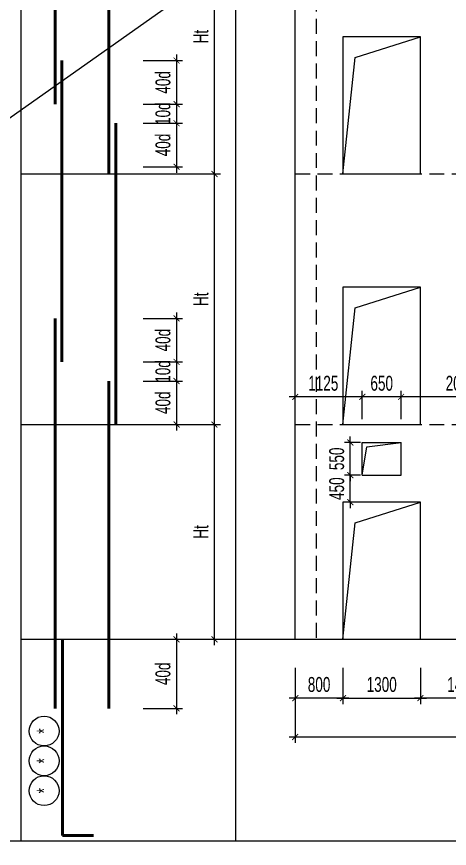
# Model space of a CAD drawing. Header units: millimetres. Extents: x -17374 to 181693, y -29783 to 15580.
# Drawn here: x 128867 to 130681, y 7380 to 10865 of the extents above; entities that cross this region are included whole.
import ezdxf
from ezdxf.enums import TextEntityAlignment as Align

# ---------------------------------------------------------------- set-up
doc = ezdxf.new("R2010")
doc.units = ezdxf.units.MM
doc.header["$LTSCALE"] = 250
doc.header["$MEASUREMENT"] = 0
doc.linetypes.add('HIDDEN', pattern=[0.375, 0.25, -0.125])
for name, color, linetype, lineweight in [('CDC.02.DIM', 1, 'Continuous', 18), ('CDC.03.BORDER', 3, 'Continuous', 25), ('CDC.04.HIDDEN', 8, 'HIDDEN', 15), ('CDC.05.STEEL', 4, 'Continuous', 50), ('CDC.11.NOTE', 8, 'Continuous', 18), ('CDC.14.STEELNUM', 9, 'Continuous', 18)]:
    doc.layers.add(name, color=color, linetype=linetype, lineweight=lineweight)
doc.layers.add('KCS_Plotter', color=11, linetype='Continuous', plot=False)
doc.styles.add('ARIAL', font='arial.ttf', dxfattribs={"width": 0.65})
doc.styles.add('KC_SMTEXT', font='arial.ttf', dxfattribs={"width": 0.7})
doc.dimstyles.new('dim25x4', dxfattribs={"dimscale": 25, "dimtxt": 2.5, "dimasz": 1, "dimexe": 1, "dimexo": 0, "dimgap": 1, "dimtad": 1, "dimdec": 0, "dimlfac": 4, "dimdsep": 46, "dimtxsty": 'ARIAL', "dimblk": 'ARCHTICK', "dimcen": 1, "dimdle": 1, "dimclrd": 1, "dimclre": 1, "dimclrt": 2, "dimadec": 0, "dimazin": 0, "dimtfac": 0.00072, "dimtdec": 0, "dimtix": 1, "dimtmove": 2, "dimatfit": 3, "dimldrblk": 'ARCHTICK', "dimfxl": 1, "dimtolj": 1, "dimarcsym": 0})

# ---------------------------------------------------------------- blocks, each defined once
blk = doc.blocks.new('_ArchTick')
at = {"color": 0, "linetype": 'ByBlock', "const_width": 0.15}
blk.add_lwpolyline([(-0.5, -0.5), (0.5, 0.5)], dxfattribs=at)
blk = doc.blocks.new('*D315')
at = {"layer": 'CDC.02.DIM', "color": 1, "lineweight": -2, "transparency": 16777216}
for p, q in [((129696.2, 8230.8), (129696.2, 9180.8)), ((129397.1, 9155.8), (129721.2, 9155.8)), ((129397.1, 8255.8), (129721.2, 8255.8))]:
    blk.add_line(p, q, dxfattribs=at)
at = {"layer": 'Defpoints', "color": 0, "transparency": 16777216}
for p in [(129397.1, 9155.8), (129696.2, 9155.8), (129397.1, 8255.8)]:
    blk.add_point(p, dxfattribs=at)
at = {"layer": 'CDC.02.DIM', "color": 1, "lineweight": -2, "transparency": 16777216, "xscale": 25, "yscale": 25, "zscale": 25}
for p, rotation in [((129696.2, 9155.8), 90), ((129696.2, 8255.8), 270)]:
    blk.add_blockref('_ArchTick', p, dxfattribs=dict(at, rotation=rotation))
at = {"layer": 'CDC.02.DIM', "color": 2, "transparency": 16777216, "insert": (129639.6, 8705.8), "char_height": 62.5, "attachment_point": 5, "rotation": 90, "style": 'ARIAL'}
blk.add_mtext('\\A1;Ht', dxfattribs=at)
blk = doc.blocks.new('*D318')
at = {"layer": 'CDC.02.DIM', "color": 1, "lineweight": -2, "transparency": 16777216}
for p, q in [((129537.3, 9625.6), (129537.3, 9393.2)), ((129397.1, 9600.6), (129562.3, 9600.6)), ((129397.1, 9418.2), (129562.3, 9418.2))]:
    blk.add_line(p, q, dxfattribs=at)
at = {"layer": 'Defpoints', "color": 0, "transparency": 16777216}
for p in [(129397.1, 9600.6), (129397.1, 9418.2), (129537.3, 9418.2)]:
    blk.add_point(p, dxfattribs=at)
at = {"layer": 'CDC.02.DIM', "color": 1, "lineweight": -2, "transparency": 16777216, "xscale": 25, "yscale": 25, "zscale": 25}
for p, rotation in [((129537.3, 9600.6), 90), ((129537.3, 9418.2), 270)]:
    blk.add_blockref('_ArchTick', p, dxfattribs=dict(at, rotation=rotation))
at = {"layer": 'CDC.02.DIM', "color": 2, "transparency": 16777216, "insert": (129480.4, 9509.4), "char_height": 62.5, "attachment_point": 5, "rotation": 90, "style": 'ARIAL'}
blk.add_mtext('\\A1;40d', dxfattribs=at)
blk = doc.blocks.new('*D319')
at = {"layer": 'CDC.02.DIM', "color": 1, "lineweight": -2, "transparency": 16777216}
for p, q in [((129537.3, 9363.2), (129537.3, 9130.8)), ((129397.1, 9338.2), (129562.3, 9338.2)), ((129397.1, 9155.8), (129562.3, 9155.8))]:
    blk.add_line(p, q, dxfattribs=at)
at = {"layer": 'Defpoints', "color": 0, "transparency": 16777216}
for p in [(129397.1, 9338.2), (129397.1, 9155.8), (129537.3, 9155.8)]:
    blk.add_point(p, dxfattribs=at)
at = {"layer": 'CDC.02.DIM', "color": 1, "lineweight": -2, "transparency": 16777216, "xscale": 25, "yscale": 25, "zscale": 25}
for p, rotation in [((129537.3, 9338.2), 90), ((129537.3, 9155.8), 270)]:
    blk.add_blockref('_ArchTick', p, dxfattribs=dict(at, rotation=rotation))
at = {"layer": 'CDC.02.DIM', "color": 2, "transparency": 16777216, "insert": (129480.4, 9247), "char_height": 62.5, "attachment_point": 5, "rotation": 90, "style": 'ARIAL'}
blk.add_mtext('\\A1;40d', dxfattribs=at)
blk = doc.blocks.new('*D320')
at = {"layer": 'CDC.02.DIM', "color": 1, "lineweight": -2, "transparency": 16777216}
for p, q in [((129397.1, 9418.2), (129562.3, 9418.2)), ((129537.3, 9443.2), (129537.3, 9313.2)), ((129397.1, 9338.2), (129562.3, 9338.2))]:
    blk.add_line(p, q, dxfattribs=at)
at = {"layer": 'Defpoints', "color": 0, "transparency": 16777216}
for p in [(129397.1, 9418.2), (129397.1, 9338.2), (129537.3, 9338.2)]:
    blk.add_point(p, dxfattribs=at)
at = {"layer": 'CDC.02.DIM', "color": 1, "lineweight": -2, "transparency": 16777216, "xscale": 25, "yscale": 25, "zscale": 25}
for p, rotation in [((129537.3, 9418.2), 90), ((129537.3, 9338.2), 270)]:
    blk.add_blockref('_ArchTick', p, dxfattribs=dict(at, rotation=rotation))
at = {"layer": 'CDC.02.DIM', "color": 2, "transparency": 16777216, "insert": (129480.2, 9378.2), "char_height": 62.5, "attachment_point": 5, "rotation": 90, "style": 'ARIAL'}
blk.add_mtext('\\A1;10d', dxfattribs=at)
blk = doc.blocks.new('*D321')
at = {"layer": 'CDC.02.DIM', "color": 1, "lineweight": -2, "transparency": 16777216}
for p, q in [((129696.2, 9130.8), (129696.2, 10230.8)), ((129397.1, 10205.8), (129721.2, 10205.8)), ((129397.1, 9155.8), (129721.2, 9155.8))]:
    blk.add_line(p, q, dxfattribs=at)
at = {"layer": 'Defpoints', "color": 0, "transparency": 16777216}
for p in [(129397.1, 10205.8), (129696.2, 10205.8), (129397.1, 9155.8)]:
    blk.add_point(p, dxfattribs=at)
at = {"layer": 'CDC.02.DIM', "color": 1, "lineweight": -2, "transparency": 16777216, "xscale": 25, "yscale": 25, "zscale": 25}
for p, rotation in [((129696.2, 10205.8), 90), ((129696.2, 9155.8), 270)]:
    blk.add_blockref('_ArchTick', p, dxfattribs=dict(at, rotation=rotation))
at = {"layer": 'CDC.02.DIM', "color": 2, "transparency": 16777216, "insert": (129639.6, 9680.8), "char_height": 62.5, "attachment_point": 5, "rotation": 90, "style": 'ARIAL'}
blk.add_mtext('\\A1;Ht', dxfattribs=at)
blk = doc.blocks.new('*D324')
at = {"layer": 'CDC.02.DIM', "color": 1, "lineweight": -2, "transparency": 16777216}
for p, q in [((129537.3, 10705.7), (129537.3, 10473.3)), ((129397.1, 10680.7), (129562.3, 10680.7)), ((129397.1, 10498.3), (129562.3, 10498.3))]:
    blk.add_line(p, q, dxfattribs=at)
at = {"layer": 'Defpoints', "color": 0, "transparency": 16777216}
for p in [(129397.1, 10680.7), (129397.1, 10498.3), (129537.3, 10498.3)]:
    blk.add_point(p, dxfattribs=at)
at = {"layer": 'CDC.02.DIM', "color": 1, "lineweight": -2, "transparency": 16777216, "xscale": 25, "yscale": 25, "zscale": 25}
for p, rotation in [((129537.3, 10680.7), 90), ((129537.3, 10498.3), 270)]:
    blk.add_blockref('_ArchTick', p, dxfattribs=dict(at, rotation=rotation))
at = {"layer": 'CDC.02.DIM', "color": 2, "transparency": 16777216, "insert": (129480.4, 10589.5), "char_height": 62.5, "attachment_point": 5, "rotation": 90, "style": 'ARIAL'}
blk.add_mtext('\\A1;40d', dxfattribs=at)
blk = doc.blocks.new('*D325')
at = {"layer": 'CDC.02.DIM', "color": 1, "lineweight": -2, "transparency": 16777216}
for p, q in [((129537.3, 10443.3), (129537.3, 10210.9)), ((129397.1, 10418.3), (129562.3, 10418.3)), ((129397.1, 10235.9), (129562.3, 10235.9))]:
    blk.add_line(p, q, dxfattribs=at)
at = {"layer": 'Defpoints', "color": 0, "transparency": 16777216}
for p in [(129397.1, 10418.3), (129397.1, 10235.9), (129537.3, 10235.9)]:
    blk.add_point(p, dxfattribs=at)
at = {"layer": 'CDC.02.DIM', "color": 1, "lineweight": -2, "transparency": 16777216, "xscale": 25, "yscale": 25, "zscale": 25}
for p, rotation in [((129537.3, 10418.3), 90), ((129537.3, 10235.9), 270)]:
    blk.add_blockref('_ArchTick', p, dxfattribs=dict(at, rotation=rotation))
at = {"layer": 'CDC.02.DIM', "color": 2, "transparency": 16777216, "insert": (129480.4, 10327.1), "char_height": 62.5, "attachment_point": 5, "rotation": 90, "style": 'ARIAL'}
blk.add_mtext('\\A1;40d', dxfattribs=at)
blk = doc.blocks.new('*D326')
at = {"layer": 'CDC.02.DIM', "color": 1, "lineweight": -2, "transparency": 16777216}
for p, q in [((129397.1, 10498.3), (129562.3, 10498.3)), ((129537.3, 10523.3), (129537.3, 10393.3)), ((129397.1, 10418.3), (129562.3, 10418.3))]:
    blk.add_line(p, q, dxfattribs=at)
at = {"layer": 'Defpoints', "color": 0, "transparency": 16777216}
for p in [(129397.1, 10498.3), (129397.1, 10418.3), (129537.3, 10418.3)]:
    blk.add_point(p, dxfattribs=at)
at = {"layer": 'CDC.02.DIM', "color": 1, "lineweight": -2, "transparency": 16777216, "xscale": 25, "yscale": 25, "zscale": 25}
for p, rotation in [((129537.3, 10498.3), 90), ((129537.3, 10418.3), 270)]:
    blk.add_blockref('_ArchTick', p, dxfattribs=dict(at, rotation=rotation))
at = {"layer": 'CDC.02.DIM', "color": 2, "transparency": 16777216, "insert": (129480.2, 10458.3), "char_height": 62.5, "attachment_point": 5, "rotation": 90, "style": 'ARIAL'}
blk.add_mtext('\\A1;10d', dxfattribs=at)
blk = doc.blocks.new('*D327')
at = {"layer": 'CDC.02.DIM', "color": 1, "lineweight": -2, "transparency": 16777216}
for p, q in [((129696.2, 10180.8), (129696.2, 11380.8)), ((129397.1, 11355.8), (129721.2, 11355.8)), ((129397.1, 10205.8), (129721.2, 10205.8))]:
    blk.add_line(p, q, dxfattribs=at)
at = {"layer": 'Defpoints', "color": 0, "transparency": 16777216}
for p in [(129397.1, 11355.8), (129696.2, 11355.8), (129397.1, 10205.8)]:
    blk.add_point(p, dxfattribs=at)
at = {"layer": 'CDC.02.DIM', "color": 1, "lineweight": -2, "transparency": 16777216, "xscale": 25, "yscale": 25, "zscale": 25}
for p, rotation in [((129696.2, 11355.8), 90), ((129696.2, 10205.8), 270)]:
    blk.add_blockref('_ArchTick', p, dxfattribs=dict(at, rotation=rotation))
at = {"layer": 'CDC.02.DIM', "color": 2, "transparency": 16777216, "insert": (129639.6, 10780.8), "char_height": 62.5, "attachment_point": 5, "rotation": 90, "style": 'ARIAL'}
blk.add_mtext('\\A1;Ht', dxfattribs=at)
blk = doc.blocks.new('*D304')
at = {"layer": 'CDC.02.DIM', "color": 1, "lineweight": -2, "transparency": 16777216}
for p, q in [((130559.6, 8136.9), (130559.6, 7984.3)), ((130909.6, 8136.9), (130909.6, 7984.3)), ((130934.6, 8009.3), (130534.6, 8009.3))]:
    blk.add_line(p, q, dxfattribs=at)
at = {"layer": 'Defpoints', "color": 0, "transparency": 16777216}
for p in [(130559.6, 8136.9), (130909.6, 8136.9), (130559.6, 8009.3)]:
    blk.add_point(p, dxfattribs=at)
at = {"layer": 'CDC.02.DIM', "color": 1, "lineweight": -2, "transparency": 16777216, "xscale": 25, "yscale": 25, "zscale": 25, "rotation": 180}
blk.add_blockref('_ArchTick', (130559.6, 8009.3), dxfattribs=at)
at = {"layer": 'CDC.02.DIM', "color": 1, "lineweight": -2, "transparency": 16777216, "xscale": 25, "yscale": 25, "zscale": 25}
blk.add_blockref('_ArchTick', (130909.6, 8009.3), dxfattribs=at)
at = {"layer": 'CDC.02.DIM', "color": 2, "transparency": 16777216, "insert": (130734.6, 8066.2), "char_height": 62.5, "attachment_point": 5, "style": 'ARIAL'}
blk.add_mtext('\\A1;1400', dxfattribs=at)
blk = doc.blocks.new('*D305')
at = {"layer": 'CDC.02.DIM', "color": 1, "lineweight": -2, "transparency": 16777216}
for p, q in [((130034.6, 8136.9), (130034.6, 7984.3)), ((130234.6, 8136.9), (130234.6, 7984.3)), ((130259.6, 8009.3), (130009.6, 8009.3))]:
    blk.add_line(p, q, dxfattribs=at)
at = {"layer": 'Defpoints', "color": 0, "transparency": 16777216}
for p in [(130034.6, 8136.9), (130234.6, 8136.9), (130034.6, 8009.3)]:
    blk.add_point(p, dxfattribs=at)
at = {"layer": 'CDC.02.DIM', "color": 1, "lineweight": -2, "transparency": 16777216, "xscale": 25, "yscale": 25, "zscale": 25, "rotation": 180}
blk.add_blockref('_ArchTick', (130034.6, 8009.3), dxfattribs=at)
at = {"layer": 'CDC.02.DIM', "color": 1, "lineweight": -2, "transparency": 16777216, "xscale": 25, "yscale": 25, "zscale": 25}
blk.add_blockref('_ArchTick', (130234.6, 8009.3), dxfattribs=at)
at = {"layer": 'CDC.02.DIM', "color": 2, "transparency": 16777216, "insert": (130134.6, 8066.2), "char_height": 62.5, "attachment_point": 5, "style": 'ARIAL'}
blk.add_mtext('\\A1;800', dxfattribs=at)
blk = doc.blocks.new('*D306')
at = {"layer": 'CDC.02.DIM', "color": 1, "lineweight": -2, "transparency": 16777216}
for p, q in [((130234.6, 8136.9), (130234.6, 7984.3)), ((130559.6, 8136.9), (130559.6, 7984.3)), ((130209.6, 8009.3), (130584.6, 8009.3))]:
    blk.add_line(p, q, dxfattribs=at)
at = {"layer": 'Defpoints', "color": 0, "transparency": 16777216}
for p in [(130234.6, 8136.9), (130559.6, 8136.9), (130559.6, 8009.3)]:
    blk.add_point(p, dxfattribs=at)
at = {"layer": 'CDC.02.DIM', "color": 1, "lineweight": -2, "transparency": 16777216, "xscale": 25, "yscale": 25, "zscale": 25, "rotation": 180}
blk.add_blockref('_ArchTick', (130234.6, 8009.3), dxfattribs=at)
at = {"layer": 'CDC.02.DIM', "color": 1, "lineweight": -2, "transparency": 16777216, "xscale": 25, "yscale": 25, "zscale": 25}
blk.add_blockref('_ArchTick', (130559.6, 8009.3), dxfattribs=at)
at = {"layer": 'CDC.02.DIM', "color": 2, "transparency": 16777216, "insert": (130397.1, 8066.2), "char_height": 62.5, "attachment_point": 5, "style": 'ARIAL'}
blk.add_mtext('\\A1;1300', dxfattribs=at)
blk = doc.blocks.new('*D307')
at = {"layer": 'CDC.02.DIM', "color": 1, "lineweight": -2, "transparency": 16777216}
for p, q in [((130034.6, 8136.9), (130034.6, 7821.8)), ((132399.6, 8136.9), (132399.6, 7821.8)), ((130009.6, 7846.8), (132424.6, 7846.8))]:
    blk.add_line(p, q, dxfattribs=at)
at = {"layer": 'Defpoints', "color": 0, "transparency": 16777216}
for p in [(130034.6, 8136.9), (132399.6, 8136.9), (132399.6, 7846.8)]:
    blk.add_point(p, dxfattribs=at)
at = {"layer": 'CDC.02.DIM', "color": 1, "lineweight": -2, "transparency": 16777216, "xscale": 25, "yscale": 25, "zscale": 25, "rotation": 180}
blk.add_blockref('_ArchTick', (130034.6, 7846.8), dxfattribs=at)
at = {"layer": 'CDC.02.DIM', "color": 1, "lineweight": -2, "transparency": 16777216, "xscale": 25, "yscale": 25, "zscale": 25}
blk.add_blockref('_ArchTick', (132399.6, 7846.8), dxfattribs=at)
at = {"layer": 'CDC.02.DIM', "color": 2, "transparency": 16777216, "insert": (131217.1, 7903.7), "char_height": 62.5, "attachment_point": 5, "style": 'ARIAL'}
blk.add_mtext('\\A1;9460', dxfattribs=at)
blk = doc.blocks.new('*D343')
at = {"layer": 'CDC.02.DIM', "color": 1, "lineweight": -2, "transparency": 16777216}
for p, q in [((131003.3, 9271.5), (130453.3, 9271.5)), ((130478.3, 9178.1), (130478.3, 9296.5)), ((130978.3, 9178.1), (130978.3, 9296.5))]:
    blk.add_line(p, q, dxfattribs=at)
at = {"layer": 'Defpoints', "color": 0, "transparency": 16777216}
for p in [(130478.3, 9271.5), (130478.3, 9178.1), (130978.3, 9178.1)]:
    blk.add_point(p, dxfattribs=at)
at = {"layer": 'CDC.02.DIM', "color": 1, "lineweight": -2, "transparency": 16777216, "xscale": 25, "yscale": 25, "zscale": 25, "rotation": 180}
blk.add_blockref('_ArchTick', (130478.3, 9271.5), dxfattribs=at)
at = {"layer": 'CDC.02.DIM', "color": 1, "lineweight": -2, "transparency": 16777216, "xscale": 25, "yscale": 25, "zscale": 25}
blk.add_blockref('_ArchTick', (130978.3, 9271.5), dxfattribs=at)
at = {"layer": 'CDC.02.DIM', "color": 2, "transparency": 16777216, "insert": (130728.3, 9328.4), "char_height": 62.5, "attachment_point": 5, "style": 'ARIAL'}
blk.add_mtext('\\A1;2000', dxfattribs=at)
blk = doc.blocks.new('*D344')
at = {"layer": 'CDC.02.DIM', "color": 1, "lineweight": -2, "transparency": 16777216}
for p, q in [((130503.3, 9271.5), (130290.8, 9271.5)), ((130315.8, 9178.1), (130315.8, 9296.5)), ((130478.3, 9178.1), (130478.3, 9296.5))]:
    blk.add_line(p, q, dxfattribs=at)
at = {"layer": 'Defpoints', "color": 0, "transparency": 16777216}
for p in [(130315.8, 9271.5), (130315.8, 9178.1), (130478.3, 9178.1)]:
    blk.add_point(p, dxfattribs=at)
at = {"layer": 'CDC.02.DIM', "color": 1, "lineweight": -2, "transparency": 16777216, "xscale": 25, "yscale": 25, "zscale": 25, "rotation": 180}
blk.add_blockref('_ArchTick', (130315.8, 9271.5), dxfattribs=at)
at = {"layer": 'CDC.02.DIM', "color": 1, "lineweight": -2, "transparency": 16777216, "xscale": 25, "yscale": 25, "zscale": 25}
blk.add_blockref('_ArchTick', (130478.3, 9271.5), dxfattribs=at)
at = {"layer": 'CDC.02.DIM', "color": 2, "transparency": 16777216, "insert": (130397.1, 9328.4), "char_height": 62.5, "attachment_point": 5, "style": 'ARIAL'}
blk.add_mtext('\\A1;650', dxfattribs=at)
blk = doc.blocks.new('*D345')
at = {"layer": 'CDC.02.DIM', "color": 1, "lineweight": -2, "transparency": 16777216}
for p, q in [((130340.8, 9271.5), (130009.6, 9271.5)), ((130034.6, 9178.1), (130034.6, 9296.5)), ((130315.8, 9178.1), (130315.8, 9296.5))]:
    blk.add_line(p, q, dxfattribs=at)
at = {"layer": 'Defpoints', "color": 0, "transparency": 16777216}
for p in [(130034.6, 9271.5), (130034.6, 9178.1), (130315.8, 9178.1)]:
    blk.add_point(p, dxfattribs=at)
at = {"layer": 'CDC.02.DIM', "color": 1, "lineweight": -2, "transparency": 16777216, "xscale": 25, "yscale": 25, "zscale": 25, "rotation": 180}
blk.add_blockref('_ArchTick', (130034.6, 9271.5), dxfattribs=at)
at = {"layer": 'CDC.02.DIM', "color": 1, "lineweight": -2, "transparency": 16777216, "xscale": 25, "yscale": 25, "zscale": 25}
blk.add_blockref('_ArchTick', (130315.8, 9271.5), dxfattribs=at)
at = {"layer": 'CDC.02.DIM', "color": 2, "transparency": 16777216, "insert": (130152.2, 9328.4), "char_height": 62.5, "attachment_point": 5, "style": 'ARIAL'}
blk.add_mtext('\\A1;1125', dxfattribs=at)
blk = doc.blocks.new('*D346')
at = {"layer": 'CDC.02.DIM', "color": 1, "lineweight": -2, "transparency": 16777216}
for p, q in [((130265.5, 8943.3), (130265.5, 8968.3)), ((130307.8, 8943.3), (130240.5, 8943.3)), ((130265.5, 8830.8), (130265.5, 8943.3)), ((130307.8, 8830.8), (130240.5, 8830.8)), ((130265.5, 8830.8), (130265.5, 8805.8))]:
    blk.add_line(p, q, dxfattribs=at)
at = {"layer": 'Defpoints', "color": 0, "transparency": 16777216}
for p in [(130265.5, 8943.3), (130307.8, 8943.3), (130307.8, 8830.8)]:
    blk.add_point(p, dxfattribs=at)
at = {"layer": 'CDC.02.DIM', "color": 1, "lineweight": -2, "transparency": 16777216, "xscale": 25, "yscale": 25, "zscale": 25}
for p, rotation in [((130265.5, 8943.3), 270), ((130265.5, 8830.8), 90)]:
    blk.add_blockref('_ArchTick', p, dxfattribs=dict(at, rotation=rotation))
at = {"layer": 'CDC.02.DIM', "color": 2, "transparency": 16777216, "insert": (130208.6, 8887.1), "char_height": 62.5, "attachment_point": 5, "rotation": 90, "style": 'ARIAL'}
blk.add_mtext('\\A1;450', dxfattribs=at)
blk = doc.blocks.new('*D347')
at = {"layer": 'CDC.02.DIM', "color": 1, "lineweight": -2, "transparency": 16777216}
for p, q in [((130265.5, 9080.8), (130265.5, 9105.8)), ((130307.8, 9080.8), (130240.5, 9080.8)), ((130265.5, 8943.3), (130265.5, 9080.8)), ((130307.8, 8943.3), (130240.5, 8943.3)), ((130265.5, 8943.3), (130265.5, 8918.3))]:
    blk.add_line(p, q, dxfattribs=at)
at = {"layer": 'Defpoints', "color": 0, "transparency": 16777216}
for p in [(130265.5, 9080.8), (130307.8, 9080.8), (130307.8, 8943.3)]:
    blk.add_point(p, dxfattribs=at)
at = {"layer": 'CDC.02.DIM', "color": 1, "lineweight": -2, "transparency": 16777216, "xscale": 25, "yscale": 25, "zscale": 25}
for p, rotation in [((130265.5, 9080.8), 270), ((130265.5, 8943.3), 90)]:
    blk.add_blockref('_ArchTick', p, dxfattribs=dict(at, rotation=rotation))
at = {"layer": 'CDC.02.DIM', "color": 2, "transparency": 16777216, "insert": (130208.6, 9012.1), "char_height": 62.5, "attachment_point": 5, "rotation": 90, "style": 'ARIAL'}
blk.add_mtext('\\A1;550', dxfattribs=at)
blk = doc.blocks.new('*D255')
at = {"layer": 'CDC.02.DIM', "color": 1, "lineweight": -2, "transparency": 16777216}
for p, q in [((129537.3, 8280.8), (129537.3, 7941.6)), ((129397.1, 8255.8), (129562.3, 8255.8)), ((129397.1, 7966.6), (129562.3, 7966.6))]:
    blk.add_line(p, q, dxfattribs=at)
at = {"layer": 'Defpoints', "color": 0, "transparency": 16777216}
for p in [(129397.1, 8255.8), (129397.1, 7966.6), (129537.3, 7966.6)]:
    blk.add_point(p, dxfattribs=at)
at = {"layer": 'CDC.02.DIM', "color": 1, "lineweight": -2, "transparency": 16777216, "xscale": 25, "yscale": 25, "zscale": 25}
for p, rotation in [((129537.3, 8255.8), 90), ((129537.3, 7966.6), 270)]:
    blk.add_blockref('_ArchTick', p, dxfattribs=dict(at, rotation=rotation))
at = {"layer": 'CDC.02.DIM', "color": 2, "transparency": 16777216, "insert": (129480.4, 8111.2), "char_height": 62.5, "attachment_point": 5, "rotation": 90, "style": 'ARIAL'}
blk.add_mtext('\\A1;40d', dxfattribs=at)

msp = doc.modelspace()

# ---------------------------------------------------------------- linework, layer by layer
at = {"layer": 'CDC.03.BORDER'}
for p, q in [((128884.47, 14604.85), (128884.47, 7411.95)), ((128884.47, 14604.85), (128884.47, 7411.95)), ((128884.47, 14604.85), (128884.47, 8701.3)), ((128884.47, 14604.85), (128884.47, 8701.3)), ((129784.57, 14604.85), (129784.57, 7411.95)), ((130315.82, 8943.3), (130315.82, 9080.8)), ((130478.32, 8943.3), (130478.32, 9080.8)), ((128884.47, 8255.8), (132649.57, 8255.8)), ((127826.3, 7411.95), (132649.57, 7411.95))]:
    msp.add_line(p, q, dxfattribs=at)
for points in [[(130034.57, 8255.8), (130034.57, 13480.8), (132399.57, 13480.8)], [(130315.82, 9080.8), (130478.32, 9080.8)], [(130315.82, 8943.3), (130478.32, 8943.3)]]:
    msp.add_lwpolyline(points, dxfattribs=at)
for points in [[(130234.57, 10205.8), (130559.57, 10205.8), (130559.57, 10780.8), (130234.57, 10780.8)], [(130234.57, 9155.8), (130559.57, 9155.8), (130559.57, 9730.8), (130234.57, 9730.8)], [(130234.57, 8255.8), (130559.57, 8255.8), (130559.57, 8830.8), (130234.57, 8830.8)]]:
    msp.add_lwpolyline(points, close=True, dxfattribs=at)
at = {"layer": 'CDC.04.HIDDEN'}
msp.add_line((130122.07, 13480.8), (130122.07, 8255.8), dxfattribs=at)
at = {"layer": 'CDC.04.HIDDEN', "ltscale": 10}
for p, q in [((128884.47, 10205.8), (129784.57, 10205.8)), ((128884.47, 9155.8), (129784.57, 9155.8))]:
    msp.add_line(p, q, dxfattribs=at)
at = {"layer": 'CDC.04.HIDDEN'}
for points in [[(130034.57, 10205.8), (132399.57, 10205.8)], [(130034.57, 9155.8), (132399.57, 9155.8)]]:
    msp.add_lwpolyline(points, dxfattribs=at)
at = {"layer": 'CDC.05.STEEL'}
for p, q in [((129028.76, 10498.3), (129028.76, 11355.8)), ((129253.84, 10205.8), (129253.84, 11355.8)), ((129056.97, 10205.8), (129056.97, 10680.7)), ((129056.97, 9418.2), (129056.97, 10448.4)), ((129282.06, 9155.8), (129282.06, 10418.3)), ((129028.76, 9155.8), (129028.76, 9600.6)), ((129028.76, 7966.59), (129028.76, 9368.3)), ((129253.84, 7966.59), (129253.84, 9338.2))]:
    msp.add_line(p, q, dxfattribs=at)
at = {"layer": 'CDC.05.STEEL', "color": 4}
for p, q in [((129058.4, 8255.8), (129058.4, 7433.67)), ((129058.4, 7433.67), (129188.4, 7433.67))]:
    msp.add_line(p, q, dxfattribs=at)
at = {"layer": 'CDC.11.NOTE', "color": 1}
for points in [[(130234.57, 10205.8), (130285.98, 10694.21), (130559.57, 10780.8)], [(130234.57, 9155.8), (130285.98, 9644.21), (130559.57, 9730.8)], [(130315.82, 8943.3), (130335.32, 9061.82), (130478.32, 9080.8)], [(130234.57, 8255.8), (130285.98, 8744.21), (130559.57, 8830.8)]]:
    msp.add_lwpolyline(points, dxfattribs=at)
at = {"layer": 'CDC.14.STEELNUM'}
for centre in [(128982.03, 7871.53), (128982.03, 7746.53), (128982.03, 7621.53)]:
    msp.add_circle(centre, 62.5, dxfattribs=at)
at = {"layer": 'KCS_Plotter'}
msp.add_line((114054.41, 0), (136113.15, 15580.13), dxfattribs=at)

# ---------------------------------------------------------------- texts
at = {"layer": 'CDC.14.STEELNUM', "color": 2, "style": 'KC_SMTEXT', "width": 0.65}
for p in [(128982.03, 7871.53), (128982.03, 7746.53), (128982.03, 7621.53)]:
    msp.add_text('*', height=62.5, rotation=90, dxfattribs=at).set_placement(p, align=Align.MIDDLE_CENTER)

# ---------------------------------------------------------------- dimensions: what is measured, and where the dimension line sits
at = {"layer": 'CDC.02.DIM'}
for base, p1, p2, text, picture, middle in [((129696.17, 11355.8), (129397.1, 10205.8), (129397.1, 11355.8), 'Ht', '*D327', (129639.62, 10780.8)), ((129537.33, 10498.3), (129397.1, 10680.7), (129397.1, 10498.3), '40d', '*D324', (129480.42, 10589.5)), ((129537.33, 10235.9), (129397.1, 10418.3), (129397.1, 10235.9), '40d', '*D325', (129480.42, 10327.1)), ((129696.17, 10205.8), (129397.1, 9155.8), (129397.1, 10205.8), 'Ht', '*D321', (129639.62, 9680.8)), ((129537.33, 9418.2), (129397.1, 9600.6), (129397.1, 9418.2), '40d', '*D318', (129480.42, 9509.4)), ((129537.33, 9155.8), (129397.1, 9338.2), (129397.1, 9155.8), '40d', '*D319', (129480.42, 9247)), ((129696.17, 9155.8), (129397.1, 8255.8), (129397.1, 9155.8), 'Ht', '*D315', (129639.62, 8705.8)), ((129537.33, 7966.59), (129397.1, 8255.8), (129397.1, 7966.59), '40d', '*D255', (129480.42, 8111.19))]:
    dim = msp.add_linear_dim(base=base, p1=p1, p2=p2, angle=90, text=text, dimstyle='dim25x4', dxfattribs=at)
    dim.commit()
    dim.dimension.update_dxf_attribs({"geometry": picture, "text_midpoint": middle})
for base, p1, p2, picture, middle in [((129537.33, 10418.3), (129397.1, 10498.3), (129397.1, 10418.3), '*D326', (129480.16, 10458.3)), ((129537.33, 9338.2), (129397.1, 9418.2), (129397.1, 9338.2), '*D320', (129480.16, 9378.2))]:
    dim = msp.add_linear_dim(base=base, p1=p1, p2=p2, angle=90, text='10d', dimstyle='dim25x4', dxfattribs=at)
    dim.commit()
    dim.dimension.update_dxf_attribs({"geometry": picture, "text_midpoint": middle, "dimtype": 160})
dim = msp.add_linear_dim(base=(130034.57, 9271.46), p1=(130315.82, 9178.13), p2=(130034.57, 9178.13), dimstyle='dim25x4', dxfattribs=at)
dim.commit()
dim.dimension.update_dxf_attribs({"geometry": '*D345', "text_midpoint": (130152.19, 9328.37), "dimtype": 160})
for base, p1, p2, picture, middle in [((130315.82, 9271.46, 0), (130478.32, 9178.13), (130315.82, 9178.13), '*D344', (130397.07, 9328.37, 0)), ((130478.32, 9271.46), (130978.32, 9178.13), (130478.32, 9178.13), '*D343', (130728.32, 9328.37))]:
    dim = msp.add_linear_dim(base=base, p1=p1, p2=p2, dimstyle='dim25x4', dxfattribs=at)
    dim.commit()
    dim.dimension.update_dxf_attribs({"geometry": picture, "text_midpoint": middle})
for base, p1, p2, angle, picture, middle in [((130265.46, 9080.8), (130307.79, 8943.3), (130307.79, 9080.8), 90, '*D347', (130208.55, 9012.05)), ((130265.46, 8943.3), (130307.79, 8830.8), (130307.79, 8943.3), 90, '*D346', (130208.55, 8887.05)), ((130034.57, 8009.25), (130234.57, 8136.93), (130034.57, 8136.93), 180, '*D305', (130134.57, 8066.16)), ((132399.57, 7846.75), (130034.57, 8136.93), (132399.57, 8136.93), 180, '*D307', (131217.07, 7903.66)), ((130559.57, 8009.25), (130234.57, 8136.93), (130559.57, 8136.93), 180, '*D306', (130397.07, 8066.18)), ((130559.57, 8009.25), (130909.57, 8136.93), (130559.57, 8136.93), 180, '*D304', (130734.57, 8066.16))]:
    dim = msp.add_linear_dim(base=base, p1=p1, p2=p2, angle=angle, dimstyle='dim25x4', dxfattribs=at)
    dim.commit()
    dim.dimension.update_dxf_attribs({"geometry": picture, "text_midpoint": middle})

doc.saveas('drawing.dxf')
